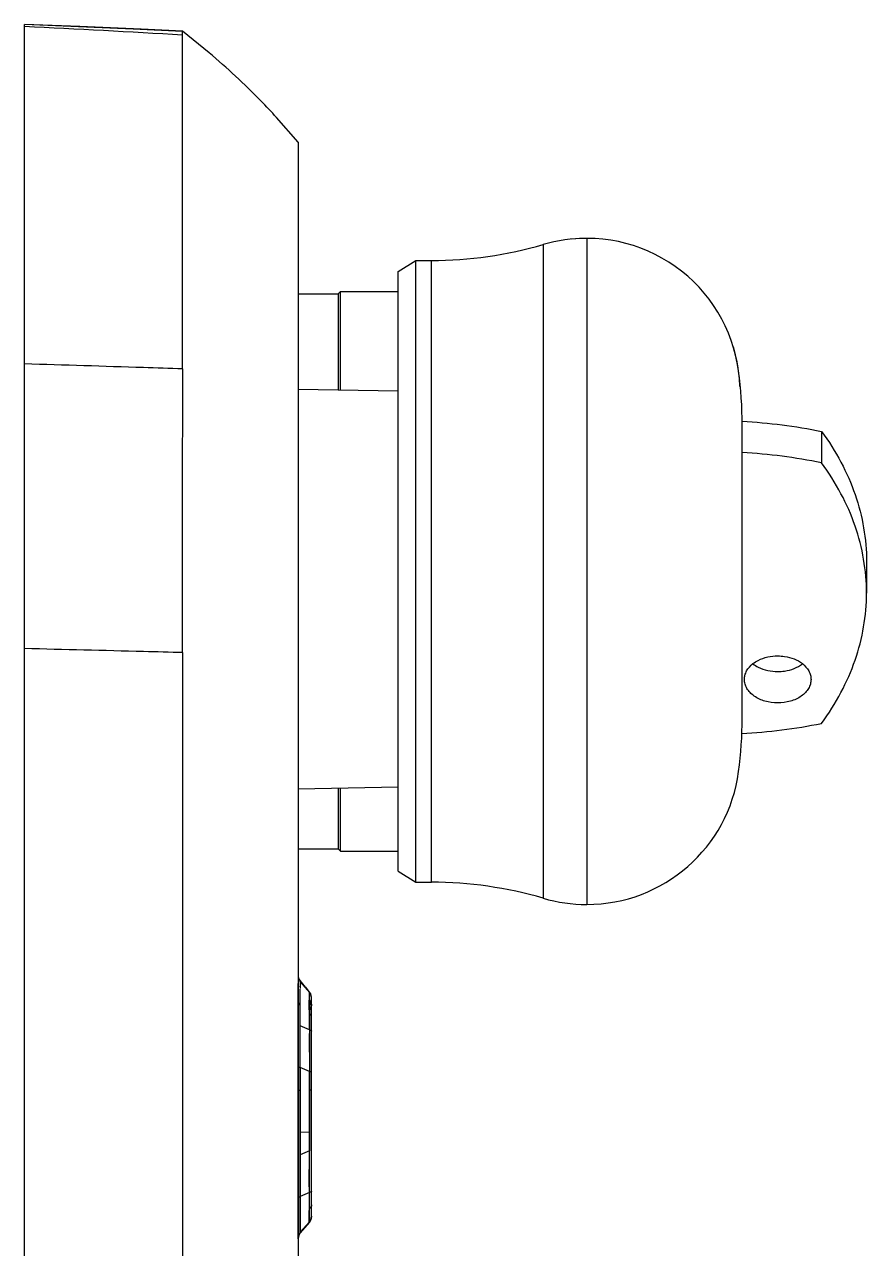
# Model space of a CAD drawing. Header units: millimetres. Extents: x 4086 to 8300, y 123 to 1549.
# Drawn here: x 7322.3 to 7360.3, y 1058.3 to 1113.5 of the extents above; entities that cross this region are included whole.
import ezdxf

# ---------------------------------------------------------------- set-up
doc = ezdxf.new("R2010")
doc.units = ezdxf.units.MM
for name, color, linetype in [('00_COMPONENTS', 7, 'Continuous'), ('06_ALL_SURFS', 7, 'Continuous'), ('20_ALL_FEATURES', 7, 'Continuous')]:
    doc.layers.add(name, color=color, linetype=linetype)

msp = doc.modelspace()

# ---------------------------------------------------------------- linework, layer by layer
at = {"layer": '00_COMPONENTS', "color": 7, "linetype": 'Continuous'}
for p, q in [((7322.349, 954.61), (7322.349, 1113.469)), ((7329.464, 1113.167), (7327.202, 1113.271)), ((7329.466, 1113.159), (7329.467, 1113.155)), ((7329.467, 1113.166), (7329.467, 1113.165)), ((7329.467, 1113.16), (7329.467, 1113.166)), ((7329.467, 1113.166), (7329.468, 1113.166)), ((7330.663, 1112.196), (7329.467, 1113.164)), ((7330.664, 1112.195), (7330.663, 1112.196)), ((7333.704, 1109.283), (7333.704, 1109.283)), ((7334.678, 1108.165), (7333.704, 1109.283)), ((7334.677, 1108.165), (7334.676, 1108.166)), ((7334.678, 1108.165), (7334.678, 959.912)), ((7334.678, 1101.338), (7336.478, 1101.338)), ((7336.478, 1101.338), (7336.578, 1101.438)), ((7336.478, 1101.338), (7336.478, 1097.004)), ((7336.578, 1097.002), (7336.578, 1101.438)), ((7329.467, 1034.038), (7329.488, 1085.182)), ((7336.478, 1079.073), (7336.478, 1076.338)), ((7336.578, 1076.238), (7336.578, 1079.074)), ((7334.678, 1076.338), (7336.478, 1076.338)), ((7336.478, 1076.338), (7336.578, 1076.238))]:
    msp.add_line(p, q, dxfattribs=at)
at = {"layer": '00_COMPONENTS', "linetype": 'Continuous'}
for p, q in [((7336.578, 1101.438), (7339.178, 1101.438)), ((7339.178, 1096.953), (7334.678, 1097.038)), ((7358.25, 1095.145), (7358.25, 1093.73)), ((7360.278, 1089.276), (7360.278, 1087.862)), ((7339.178, 1079.124), (7334.678, 1079.038)), ((7336.578, 1076.238), (7339.178, 1076.238)), ((7334.714, 1070.501), (7334.689, 1070.615)), ((7334.766, 1070.417), (7334.714, 1070.501)), ((7334.764, 1070.208), (7334.765, 1070.059)), ((7334.766, 1070.413), (7334.766, 1070.417)), ((7335.189, 1069.891), (7334.766, 1070.417)), ((7334.767, 1070.409), (7334.766, 1070.413)), ((7334.768, 1070.359), (7334.766, 1070.413)), ((7334.768, 1070.359), (7335.185, 1069.869)), ((7335.188, 1069.895), (7335.015, 1070.108)), ((7334.773, 1069.977), (7334.774, 1070.019)), ((7335.181, 1069.543), (7335.178, 1069.527)), ((7335.189, 1069.891), (7335.185, 1069.869)), ((7335.187, 1069.893), (7335.187, 1069.894)), ((7335.187, 1069.547), (7335.187, 1069.662)), ((7335.187, 1069.533), (7335.187, 1069.547)), ((7335.241, 1069.809), (7335.188, 1069.895)), ((7335.246, 1069.438), (7335.198, 1069.517)), ((7335.242, 1069.804), (7335.202, 1069.87)), ((7335.278, 1069.642), (7335.241, 1069.809)), ((7335.278, 1069.64), (7335.242, 1069.804)), ((7335.277, 1069.627), (7335.278, 1069.638)), ((7335.278, 1059.778), (7335.278, 1069.641)), ((7335.278, 1069.637), (7335.278, 1069.638)), ((7335.278, 1069.635), (7335.278, 1069.637)), ((7335.177, 1069.256), (7335.177, 1069.41)), ((7335.278, 1069.283), (7335.246, 1069.438)), ((7334.774, 1065.471), (7334.774, 1068.376)), ((7335.18, 1068.194), (7334.774, 1068.376)), ((7335.18, 1068.194), (7335.18, 1068.135)), ((7334.772, 1062.559), (7334.774, 1065.471)), ((7335.181, 1065.472), (7335.184, 1062.748)), ((7335.184, 1062.748), (7334.772, 1062.559)), ((7335.181, 1059.531), (7335.248, 1059.642)), ((7335.181, 1059.517), (7335.238, 1059.609)), ((7335.198, 1059.544), (7335.246, 1059.622)), ((7335.246, 1059.622), (7335.278, 1059.778)), ((7335.246, 1059.622), (7335.278, 1059.778)), ((7334.707, 1058.932), (7334.774, 1059.043)), ((7334.707, 1058.931), (7334.773, 1059.04)), ((7335.184, 1059.534), (7334.772, 1059.045)), ((7334.774, 1059.043), (7334.772, 1059.045)), ((7334.773, 1059.041), (7334.847, 1059.127)), ((7334.773, 1059.042), (7334.798, 1059.071)), ((7334.773, 1059.04), (7334.773, 1059.043)), ((7334.774, 1059.043), (7335.093, 1059.415)), ((7334.774, 1059.043), (7334.774, 1059.043)), ((7334.847, 1059.127), (7334.963, 1059.263)), ((7334.963, 1059.263), (7335.075, 1059.393)), ((7335.075, 1059.393), (7335.181, 1059.517)), ((7335.089, 1059.423), (7335.144, 1059.489)), ((7335.093, 1059.415), (7335.181, 1059.517)), ((7335.111, 1059.436), (7335.181, 1059.518)), ((7335.144, 1059.489), (7335.181, 1059.532)), ((7335.184, 1059.534), (7335.181, 1059.519)), ((7335.181, 1059.532), (7335.181, 1059.531)), ((7335.181, 1059.519), (7335.181, 1059.517)), ((7335.181, 1059.518), (7335.181, 1059.517)), ((7335.184, 1059.536), (7335.183, 1059.536)), ((7335.183, 1059.535), (7335.183, 1059.535))]:
    msp.add_line(p, q, dxfattribs=at)
at = {"layer": '00_COMPONENTS', "color": 7, "linetype": 'Continuous'}
for points in [[(7329.464, 1113.167), (7327.61, 1113.254), (7324.836, 1113.374), (7322.349, 1113.471)], [(7329.467, 1113.164), (7327.287, 1113.266), (7324.494, 1113.385), (7322.349, 1113.468)], [(7329.467, 1113.159), (7327.242, 1113.263), (7324.437, 1113.383), (7322.349, 1113.466)]]:
    msp.add_lwpolyline(points, dxfattribs=at)
msp.add_arc((7292.844, 496.202), 617.877, 86.601982, 87.262996, dxfattribs=at)
at = {"layer": '00_COMPONENTS', "linetype": 'Continuous'}
for centre, radius, start, end in [((7353.309, 1069.336), 24.889, 78.5506, 86.8487), ((7334.875, 1069.612), 0.402, 26.4726, 39.7081), ((7334.879, 1069.614), 0.398, 13.1925, 26.4743), ((7334.875, 1069.613), 0.402, 0.0703, 13.1919), ((7334.923, 1069.002), 0.36, 30.616, 44.9215), ((7262.932, 1059.888), 72.255, 0.31864, 0.59025), ((7319.49, 1060.083), 15.696, 359.0643, 0.1819), ((7312.855, 1060.163), 22.332, 359.924, 0.3249), ((7335.008, 1060.354), 0.283, 308.8497, 318.6106), ((7305.625, 1060.345), 29.564, 358.6201, 358.9961), ((7334.859, 1059.797), 0.419, 333.6928, 336.9731), ((7334.855, 1059.799), 0.423, 336.9654, 346.2054), ((7334.903, 1059.769), 0.366, 320.0811, 323.6851)]:
    msp.add_arc(centre, radius, start, end, dxfattribs=at)
at = {"layer": '00_COMPONENTS', "color": 7, "linetype": 'Continuous'}
for points, knots in [([(7329.467, 1112.993), (7329.469, 1113.022), (7329.473, 1113.066), (7329.465, 1113.125), (7329.469, 1113.144), (7329.465, 1113.159), (7329.466, 1113.159)], [0, 0, 0, 0, 0.522587, 0.826713, 0.966498, 1, 1, 1, 1]), ([(7329.467, 1097.957), (7329.458, 1099.008), (7329.473, 1101.076), (7329.454, 1104.075), (7329.474, 1106.801), (7329.454, 1109.089), (7329.476, 1110.815), (7329.454, 1111.961), (7329.475, 1112.618), (7329.459, 1112.906), (7329.467, 1112.993)], [0, 0, 0, 0, 0.209803, 0.412562, 0.598245, 0.753835, 0.868916, 0.942698, 0.982486, 1, 1, 1, 1]), ([(7333.704, 1109.283), (7333.472, 1109.537), (7332.507, 1110.556), (7331.474, 1111.511), (7330.664, 1112.195)], [0, 0, 0, 0, 0.244697, 1, 1, 1, 1]), ([(7329.479, 1097.956), (7328.887, 1097.976), (7326.51, 1098.053), (7324.134, 1098.129), (7322.349, 1098.184)], [0, 0, 0, 0, 0.248997, 1, 1, 1, 1]), ([(7329.467, 1085.183), (7329.467, 1086.248), (7329.468, 1088.379), (7329.461, 1091.574), (7329.47, 1094.767), (7329.488, 1096.894), (7329.479, 1097.956)], [0, 0, 0, 0, 0.25021, 0.500417, 0.750505, 1, 1, 1, 1]), ([(7329.488, 1085.182), (7328.895, 1085.197), (7326.515, 1085.257), (7324.135, 1085.317), (7322.349, 1085.361)], [0, 0, 0, 0, 0.249341, 1, 1, 1, 1])]:
    msp.add_open_spline(points, degree=3, knots=knots, dxfattribs=at)
at = {"layer": '00_COMPONENTS', "linetype": 'Continuous'}
for points in [[(7354.677, 1095.601), (7355.876, 1095.535), (7357.073, 1095.384), (7358.25, 1095.145)], [(7354.664, 1081.535), (7355.868, 1081.601), (7357.069, 1081.753), (7358.25, 1081.993)], [(7335.278, 1069.021), (7335.278, 1069.078), (7335.261, 1069.136), (7335.232, 1069.185)], [(7335.18, 1068.194), (7335.198, 1068.189), (7335.216, 1068.183), (7335.233, 1068.176)], [(7335.199, 1059.552), (7335.212, 1059.571), (7335.224, 1059.591), (7335.235, 1059.611)], [(7335.266, 1059.698), (7335.273, 1059.728), (7335.278, 1059.759), (7335.278, 1059.791)]]:
    msp.add_open_spline(points, degree=3, dxfattribs=at)
for points, knots in [([(7358.25, 1095.145), (7358.575, 1094.703), (7359.155, 1093.788), (7359.799, 1092.323), (7360.19, 1090.812), (7360.278, 1089.785), (7360.278, 1089.276)], [0, 0, 0, 0, 0.2608, 0.512643, 0.758019, 1, 1, 1, 1]), ([(7360.278, 1087.862), (7360.278, 1088.371), (7360.19, 1089.398), (7359.799, 1090.909), (7359.155, 1092.374), (7358.575, 1093.288), (7358.25, 1093.73)], [0, 0, 0, 0, 0.241981, 0.487357, 0.7392, 1, 1, 1, 1]), ([(7358.25, 1081.993), (7358.575, 1082.435), (7359.155, 1083.349), (7359.799, 1084.814), (7360.19, 1086.326), (7360.278, 1087.353), (7360.278, 1087.862)], [0, 0, 0, 0, 0.2608, 0.512643, 0.758019, 1, 1, 1, 1]), ([(7355.164, 1084.683), (7355.237, 1084.74), (7355.571, 1084.95), (7355.976, 1085.033), (7356.278, 1085.033)], [0, 0, 0, 0, 0.233981, 1, 1, 1, 1]), ([(7356.278, 1085.033), (7356.382, 1085.033), (7356.773, 1085.005), (7357.164, 1084.861), (7357.391, 1084.683)], [0, 0, 0, 0, 0.265001, 1, 1, 1, 1]), ([(7354.778, 1083.973), (7354.778, 1084.038), (7354.795, 1084.171), (7354.9, 1084.43), (7355.049, 1084.593), (7355.164, 1084.683)], [0, 0, 0, 0, 0.234172, 0.475832, 1, 1, 1, 1]), ([(7355.164, 1084.676), (7355.237, 1084.619), (7355.571, 1084.41), (7355.976, 1084.326), (7356.278, 1084.326)], [0, 0, 0, 0, 0.233981, 1, 1, 1, 1]), ([(7356.278, 1084.326), (7356.382, 1084.326), (7356.773, 1084.354), (7357.164, 1084.498), (7357.391, 1084.676)], [0, 0, 0, 0, 0.265001, 1, 1, 1, 1]), ([(7357.391, 1084.683), (7357.506, 1084.593), (7357.655, 1084.43), (7357.76, 1084.17), (7357.778, 1084.038), (7357.778, 1083.973)], [0, 0, 0, 0, 0.524152, 0.765818, 1, 1, 1, 1]), ([(7356.278, 1082.912), (7356.084, 1082.912), (7355.71, 1082.962), (7355.287, 1083.153), (7355.028, 1083.373), (7354.886, 1083.558), (7354.798, 1083.76), (7354.778, 1083.903), (7354.778, 1083.973)], [0, 0, 0, 0, 0.28706, 0.553569, 0.675498, 0.789328, 0.896543, 1, 1, 1, 1]), ([(7357.778, 1083.973), (7357.778, 1083.903), (7357.757, 1083.76), (7357.669, 1083.558), (7357.527, 1083.373), (7357.268, 1083.153), (7356.845, 1082.962), (7356.471, 1082.912), (7356.278, 1082.912)], [0, 0, 0, 0, 0.103455, 0.210668, 0.324495, 0.446424, 0.712937, 1, 1, 1, 1]), ([(7334.768, 1070.359), (7334.764, 1070.344), (7334.765, 1070.293), (7334.764, 1070.243), (7334.764, 1070.208)], [0, 0, 0, 0, 0.316558, 1, 1, 1, 1]), ([(7334.774, 1068.376), (7334.774, 1068.596), (7334.774, 1068.989), (7334.772, 1069.442), (7334.77, 1069.717), (7334.769, 1069.845), (7334.77, 1069.925), (7334.771, 1069.964), (7334.773, 1069.977)], [0, 0, 0, 0, 0.412936, 0.736208, 0.849159, 0.9276, 0.976224, 1, 1, 1, 1]), ([(7335.177, 1069.41), (7335.177, 1069.428), (7335.177, 1069.467), (7335.176, 1069.507), (7335.178, 1069.527)], [0, 0, 0, 0, 0.460312, 1, 1, 1, 1]), ([(7335.187, 1069.81), (7335.187, 1069.817), (7335.186, 1069.837), (7335.187, 1069.856), (7335.185, 1069.869)], [0, 0, 0, 0, 0.369848, 1, 1, 1, 1]), ([(7335.187, 1069.662), (7335.187, 1069.678), (7335.186, 1069.727), (7335.187, 1069.777), (7335.187, 1069.81)], [0, 0, 0, 0, 0.329273, 1, 1, 1, 1]), ([(7335.187, 1069.894), (7335.187, 1069.894), (7335.187, 1069.895), (7335.188, 1069.895), (7335.188, 1069.895)], [0, 0, 0, 0, 0.702972, 1, 1, 1, 1]), ([(7335.181, 1068.976), (7335.18, 1069.003), (7335.18, 1069.096), (7335.179, 1069.189), (7335.177, 1069.256)], [0, 0, 0, 0, 0.283214, 1, 1, 1, 1]), ([(7335.18, 1068.194), (7335.181, 1068.265), (7335.181, 1068.526), (7335.182, 1068.787), (7335.181, 1068.976)], [0, 0, 0, 0, 0.272918, 1, 1, 1, 1]), ([(7335.18, 1068.135), (7335.181, 1067.907), (7335.181, 1067.019), (7335.182, 1066.131), (7335.181, 1065.472)], [0, 0, 0, 0, 0.25728, 1, 1, 1, 1]), ([(7335.233, 1068.176), (7335.24, 1068.173), (7335.258, 1068.164), (7335.278, 1068.148), (7335.278, 1068.134)], [0, 0, 0, 0, 0.350022, 1, 1, 1, 1]), ([(7335.278, 1065.472), (7335.278, 1065.47), (7335.264, 1065.475), (7335.251, 1065.47), (7335.218, 1065.473), (7335.195, 1065.472), (7335.181, 1065.472)], [0, 0, 0, 0, 0.064586, 0.258034, 0.576226, 1, 1, 1, 1]), ([(7334.77, 1059.546), (7334.768, 1060.007), (7334.778, 1061.012), (7334.77, 1062.016), (7334.772, 1062.559)], [0, 0, 0, 0, 0.459605, 1, 1, 1, 1]), ([(7335.183, 1060.632), (7335.18, 1060.997), (7335.175, 1061.702), (7335.185, 1062.407), (7335.184, 1062.748)], [0, 0, 0, 0, 0.516671, 1, 1, 1, 1]), ([(7335.278, 1060.303), (7335.278, 1060.291), (7335.272, 1060.241), (7335.246, 1060.195), (7335.221, 1060.167)], [0, 0, 0, 0, 0.236872, 1, 1, 1, 1]), ([(7335.181, 1059.531), (7335.178, 1059.528), (7335.181, 1059.595), (7335.179, 1059.604), (7335.18, 1059.633)], [0, 0, 0, 0, 0.140023, 1, 1, 1, 1]), ([(7334.772, 1059.045), (7334.771, 1059.048), (7334.776, 1059.068), (7334.771, 1059.135), (7334.774, 1059.3), (7334.77, 1059.447), (7334.77, 1059.546)], [0, 0, 0, 0, 0.018307, 0.119231, 0.405681, 1, 1, 1, 1]), ([(7335.184, 1059.534), (7335.184, 1059.535), (7335.184, 1059.535), (7335.184, 1059.536), (7335.184, 1059.536)], [0, 0, 0, 0, 0.775158, 1, 1, 1, 1])]:
    msp.add_open_spline(points, degree=3, knots=knots, dxfattribs=at)
at = {"layer": '06_ALL_SURFS', "linetype": 'Continuous'}
for p, q in [((7334.678, 1070.28), (7334.678, 1069.455)), ((7334.678, 1058.779), (7334.678, 1070.279)), ((7334.705, 1070.133), (7334.678, 1070.278)), ((7334.774, 1070.015), (7334.772, 1070.018)), ((7334.774, 1069.977), (7334.773, 1070.019)), ((7335.178, 1069.543), (7335.181, 1069.527)), ((7335.184, 1069.526), (7335.181, 1069.543)), ((7335.278, 1069.281), (7335.278, 1069.286)), ((7335.278, 1069.021), (7335.278, 1069.286)), ((7335.278, 1059.777), (7335.278, 1069.283)), ((7334.774, 1065.471), (7334.774, 1068.376)), ((7335.18, 1068.194), (7334.774, 1068.376)), ((7334.774, 1066.5), (7334.771, 1063.59)), ((7335.185, 1066.309), (7334.771, 1066.5)), ((7335.181, 1063.589), (7335.185, 1066.309)), ((7334.772, 1062.559), (7334.774, 1065.471)), ((7335.184, 1065.472), (7335.181, 1062.748)), ((7334.774, 1063.59), (7334.773, 1060.686)), ((7334.774, 1063.59), (7335.181, 1063.589)), ((7335.18, 1060.868), (7335.182, 1063.589)), ((7335.184, 1062.748), (7334.772, 1062.559)), ((7335.18, 1060.868), (7334.774, 1060.686)), ((7335.278, 1059.772), (7335.278, 1060.92)), ((7335.277, 1059.787), (7335.278, 1059.778)), ((7334.774, 1059.044), (7334.707, 1058.934)), ((7334.707, 1058.933), (7334.774, 1059.043)), ((7334.707, 1058.932), (7334.773, 1059.04)), ((7335.184, 1059.534), (7334.772, 1059.045)), ((7334.772, 1059.084), (7334.774, 1059.042)), ((7335.178, 1059.533), (7334.773, 1059.084)), ((7334.773, 1059.041), (7335.181, 1059.517)), ((7334.773, 1059.042), (7335.181, 1059.517)), ((7335.181, 1059.52), (7334.774, 1059.046)), ((7335.181, 1059.519), (7334.774, 1059.044)), ((7334.774, 1059.043), (7335.181, 1059.518)), ((7335.183, 1059.535), (7335.089, 1059.424)), ((7335.181, 1059.517), (7335.178, 1059.533)), ((7335.181, 1059.534), (7335.184, 1059.517))]:
    msp.add_line(p, q, dxfattribs=at)
for points in [[(7335.278, 1069.286), (7335.25, 1069.43), (7335.181, 1069.543)], [(7335.278, 1069.283), (7335.25, 1069.429), (7335.181, 1069.543)], [(7335.278, 1069.282), (7335.25, 1069.428), (7335.181, 1069.542)], [(7335.181, 1069.541), (7335.25, 1069.427), (7335.278, 1069.284)], [(7335.181, 1069.541), (7335.25, 1069.426), (7335.278, 1069.281)], [(7335.278, 1069.268), (7335.249, 1069.414), (7335.181, 1069.529)], [(7335.183, 1069.525), (7335.25, 1069.41), (7335.278, 1069.268)], [(7335.181, 1059.531), (7335.249, 1059.647), (7335.278, 1059.792)], [(7335.278, 1059.78), (7335.252, 1059.639), (7335.181, 1059.52)], [(7335.278, 1059.78), (7335.25, 1059.634), (7335.181, 1059.52)], [(7335.181, 1059.518), (7335.25, 1059.633), (7335.278, 1059.778)], [(7335.181, 1059.517), (7335.25, 1059.632), (7335.278, 1059.778)], [(7335.181, 1059.517), (7335.249, 1059.63), (7335.277, 1059.772)], [(7335.278, 1059.793), (7335.25, 1059.651), (7335.183, 1059.536)], [(7334.774, 1059.046), (7334.705, 1058.931), (7334.678, 1058.786)], [(7334.678, 1058.782), (7334.703, 1058.924), (7334.774, 1059.043)], [(7335.105, 1059.442), (7335.136, 1059.479), (7335.181, 1059.532)]]:
    msp.add_lwpolyline(points, dxfattribs=at)
for centre, radius, start, end in [((7334.878, 1069.281), 0.4, 0, 40.5692), ((7334.878, 1059.78), 0.4, 319.4307, 360), ((7335.076, 1058.824), 0.398, 139.4141, 179.9914), ((7335.078, 1058.788), 0.4, 139.9103, 179.9999)]:
    msp.add_arc(centre, radius, start, end, dxfattribs=at)
for points, knots in [([(7334.774, 1068.376), (7334.774, 1068.558), (7334.773, 1068.886), (7334.773, 1069.32), (7334.768, 1069.64), (7334.772, 1069.846), (7334.767, 1069.946), (7334.773, 1069.977)], [0, 0, 0, 0, 0.34207, 0.613306, 0.814144, 0.941082, 1, 1, 1, 1]), ([(7334.769, 1069.283), (7334.769, 1069.361), (7334.769, 1069.498), (7334.771, 1069.68), (7334.772, 1069.815), (7334.774, 1069.907), (7334.772, 1069.965), (7334.775, 1069.996), (7334.769, 1070.011), (7334.772, 1070.015)], [0, 0, 0, 0, 0.318056, 0.563835, 0.744758, 0.868227, 0.942314, 0.980234, 1, 1, 1, 1]), ([(7335.177, 1069.256), (7335.177, 1069.327), (7335.178, 1069.417), (7335.176, 1069.508), (7335.178, 1069.527)], [0, 0, 0, 0, 0.780602, 1, 1, 1, 1]), ([(7335.184, 1069.526), (7335.184, 1069.526), (7335.182, 1069.524), (7335.182, 1069.531), (7335.178, 1069.524), (7335.179, 1069.518), (7335.178, 1069.503), (7335.179, 1069.482), (7335.179, 1069.45), (7335.181, 1069.406), (7335.183, 1069.313), (7335.186, 1069.152), (7335.186, 1069.01), (7335.186, 1068.927)], [0, 0, 0, 0, 0.00299, 0.010057, 0.015153, 0.027132, 0.048808, 0.08274, 0.133014, 0.20462, 0.302554, 0.591288, 1, 1, 1, 1]), ([(7334.678, 1069.455), (7334.678, 1069.424), (7334.696, 1069.357), (7334.742, 1069.305), (7334.769, 1069.283)], [0, 0, 0, 0, 0.472467, 1, 1, 1, 1]), ([(7334.771, 1066.5), (7334.771, 1066.754), (7334.772, 1067.251), (7334.774, 1067.981), (7334.771, 1068.655), (7334.769, 1069.086), (7334.769, 1069.283)], [0, 0, 0, 0, 0.273523, 0.535409, 0.787118, 1, 1, 1, 1]), ([(7335.18, 1068.194), (7335.181, 1068.397), (7335.182, 1068.751), (7335.181, 1069.105), (7335.177, 1069.256)], [0, 0, 0, 0, 0.573476, 1, 1, 1, 1]), ([(7335.278, 1069.021), (7335.278, 1069.064), (7335.259, 1069.151), (7335.208, 1069.225), (7335.177, 1069.256)], [0, 0, 0, 0, 0.492352, 1, 1, 1, 1]), ([(7335.186, 1068.927), (7335.186, 1068.733), (7335.181, 1068.308), (7335.177, 1067.654), (7335.181, 1066.975), (7335.184, 1066.528), (7335.185, 1066.309)], [0, 0, 0, 0, 0.222264, 0.48679, 0.749858, 1, 1, 1, 1]), ([(7335.278, 1068.757), (7335.278, 1068.772), (7335.268, 1068.838), (7335.225, 1068.895), (7335.186, 1068.927)], [0, 0, 0, 0, 0.232933, 1, 1, 1, 1]), ([(7335.18, 1068.194), (7335.181, 1067.738), (7335.181, 1066.831), (7335.182, 1065.923), (7335.181, 1065.472)], [0, 0, 0, 0, 0.502199, 1, 1, 1, 1]), ([(7335.18, 1068.194), (7335.205, 1068.187), (7335.241, 1068.178), (7335.278, 1068.148), (7335.278, 1068.134)], [0, 0, 0, 0, 0.656468, 1, 1, 1, 1]), ([(7334.771, 1066.5), (7334.758, 1066.501), (7334.736, 1066.502), (7334.704, 1066.501), (7334.69, 1066.505), (7334.678, 1066.502), (7334.678, 1066.504)], [0, 0, 0, 0, 0.423582, 0.741256, 0.93454, 1, 1, 1, 1]), ([(7335.185, 1066.309), (7335.198, 1066.309), (7335.22, 1066.308), (7335.251, 1066.307), (7335.265, 1066.303), (7335.278, 1066.303), (7335.278, 1066.301)], [0, 0, 0, 0, 0.421947, 0.738602, 0.931879, 1, 1, 1, 1]), ([(7334.678, 1065.471), (7334.678, 1065.471), (7334.681, 1065.47), (7334.684, 1065.471), (7334.693, 1065.471), (7334.709, 1065.471), (7334.737, 1065.471), (7334.76, 1065.471), (7334.774, 1065.471)], [0, 0, 0, 0, 0.016208, 0.064619, 0.145233, 0.25804, 0.576244, 1, 1, 1, 1]), ([(7335.278, 1065.472), (7335.278, 1065.472), (7335.274, 1065.473), (7335.271, 1065.472), (7335.262, 1065.472), (7335.246, 1065.472), (7335.219, 1065.472), (7335.195, 1065.472), (7335.181, 1065.472)], [0, 0, 0, 0, 0.016172, 0.064594, 0.145231, 0.25804, 0.576229, 1, 1, 1, 1]), ([(7334.772, 1059.045), (7334.762, 1059.078), (7334.785, 1059.186), (7334.762, 1059.427), (7334.773, 1059.831), (7334.769, 1060.382), (7334.775, 1061.037), (7334.773, 1061.771), (7334.771, 1062.286), (7334.772, 1062.559)], [0, 0, 0, 0, 0.029018, 0.089961, 0.207832, 0.372907, 0.560616, 0.766862, 1, 1, 1, 1]), ([(7335.186, 1060.133), (7335.186, 1060.327), (7335.183, 1060.637), (7335.18, 1061.061), (7335.178, 1061.408), (7335.179, 1061.753), (7335.181, 1062.092), (7335.182, 1062.369), (7335.183, 1062.56), (7335.184, 1062.668), (7335.184, 1062.722), (7335.184, 1062.748)], [0, 0, 0, 0, 0.222421, 0.354989, 0.487205, 0.620341, 0.749981, 0.876432, 0.938557, 0.969361, 1, 1, 1, 1]), ([(7334.774, 1060.686), (7334.749, 1060.68), (7334.713, 1060.67), (7334.678, 1060.639), (7334.678, 1060.625)], [0, 0, 0, 0, 0.654228, 1, 1, 1, 1]), ([(7334.774, 1060.686), (7334.774, 1060.506), (7334.773, 1060.181), (7334.773, 1059.747), (7334.769, 1059.425), (7334.772, 1059.217), (7334.767, 1059.115), (7334.773, 1059.084)], [0, 0, 0, 0, 0.337949, 0.608669, 0.811014, 0.940151, 1, 1, 1, 1]), ([(7335.178, 1059.533), (7335.176, 1059.55), (7335.177, 1059.619), (7335.176, 1059.781), (7335.181, 1060.056), (7335.181, 1060.433), (7335.181, 1060.715), (7335.18, 1060.868)], [0, 0, 0, 0, 0.039334, 0.153648, 0.3654, 0.657363, 1, 1, 1, 1]), ([(7335.278, 1060.92), (7335.278, 1060.908), (7335.239, 1060.881), (7335.205, 1060.873), (7335.18, 1060.868)], [0, 0, 0, 0, 0.3251, 1, 1, 1, 1]), ([(7335.184, 1059.534), (7335.184, 1059.535), (7335.182, 1059.537), (7335.182, 1059.529), (7335.178, 1059.536), (7335.179, 1059.543), (7335.178, 1059.557), (7335.179, 1059.578), (7335.179, 1059.61), (7335.181, 1059.654), (7335.183, 1059.747), (7335.186, 1059.909), (7335.186, 1060.05), (7335.186, 1060.133)], [0, 0, 0, 0, 0.00295, 0.01003, 0.015103, 0.027049, 0.048672, 0.082523, 0.132694, 0.204192, 0.302037, 0.590785, 1, 1, 1, 1]), ([(7335.278, 1060.303), (7335.278, 1060.288), (7335.268, 1060.222), (7335.225, 1060.165), (7335.186, 1060.133)], [0, 0, 0, 0, 0.232879, 1, 1, 1, 1])]:
    msp.add_open_spline(points, degree=3, knots=knots, dxfattribs=at)
for points in [[(7335.184, 1069.526), (7335.243, 1069.457), (7335.278, 1069.361), (7335.278, 1069.27)], [(7335.184, 1059.534), (7335.243, 1059.604), (7335.278, 1059.7), (7335.278, 1059.791)]]:
    msp.add_open_spline(points, degree=3, dxfattribs=at)
at = {"layer": '20_ALL_FEATURES', "linetype": 'Continuous'}
for p, q in [((7347.678, 1103.838), (7347.678, 1073.838)), ((7345.718, 1103.558), (7345.718, 1074.118)), ((7339.178, 1102.338), (7339.978, 1102.838)), ((7339.978, 1074.838), (7339.978, 1102.838)), ((7339.978, 1102.838), (7340.678, 1102.838)), ((7340.678, 1074.838), (7340.678, 1102.838)), ((7339.178, 1075.338), (7339.178, 1102.338)), ((7354.678, 1082.238), (7354.678, 1095.438)), ((7339.178, 1075.338), (7339.978, 1074.838)), ((7339.978, 1074.838), (7340.678, 1074.838))]:
    msp.add_line(p, q, dxfattribs=at)
msp.add_lwpolyline([(7354.532, 1097.74), (7354.495, 1097.994), (7354.445, 1098.274), (7354.376, 1098.587), (7354.281, 1098.938)], dxfattribs=at)
for centre, radius, start, end in [((7347.678, 1096.838), 7, 90, 106.2602), ((7347.678, 1096.938), 6.9, 1.8986, 95.7296), ((7340.678, 1120.838), 18, 270, 286.2602), ((7336.478, 1095.438), 18.2, 0, 7.6281), ((7336.478, 1082.238), 18.2, 352.3694, 0), ((7347.678, 1080.738), 6.9, 270, 352.3648), ((7340.678, 1056.838), 18, 73.7398, 90), ((7347.678, 1080.838), 7, 253.7398, 270)]:
    msp.add_arc(centre, radius, start, end, dxfattribs=at)

doc.saveas('drawing.dxf')
